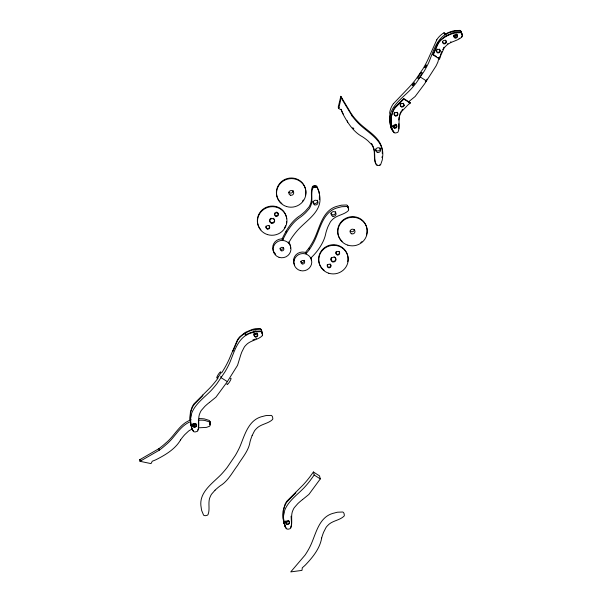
<?xml version="1.0" encoding="UTF-8"?>
<svg xmlns="http://www.w3.org/2000/svg" width="602" height="602" viewBox="0 0 602 602"><rect width="100%" height="100%" fill="white"/><g stroke="black" fill="none" stroke-linecap="round" stroke-linejoin="round"><path stroke-width="0.9" d="M348.407 208.465L348.573 209.105M291.518 523.514L291.09 516.207M198.464 420.158L198.344 428.692M291.503 524.056L291.059 526.697M319.346 199.608L319.406 195.898M398.833 119.979L399.156 117.074M398.81 128.843L398.817 123.711M348.265 208.277L347.964 206.463A4.831 4.673 -14.7 0 0 347.595 205.801L347.294 205.425A2.137 2.069 -14.7 0 0 346.654 204.996L341.492 205.177A36.301 35.097 -14.7 0 0 338.61 205.899C322.017 209.27 320.023 227.977 313.507 240.514A79.366 76.732 -14.7 0 1 308.954 248.114L306.027 251.704M287.162 501.556A21.785 21.062 -14.7 0 0 283.407 510.835L283.045 514.65A34.382 33.245 -14.7 0 0 283.738 521.55M438.873 57.92L437.917 62.006L436.096 65.889L424.5 83.987L415.147 96.493L408.758 101.7M340.822 96.297L342.907 100.775L352.328 116.329A79.366 76.732 -14.7 0 0 358.062 122.966C367.641 132.982 385.107 140.507 382.579 157.175A36.301 35.097 -14.7 0 1 382.247 160.042L380.584 164.813A2.137 2.069 -14.7 0 1 379.937 165.249L379.463 165.407A4.831 4.673 -14.7 0 1 378.688 165.527L376.829 165.211A2.724 2.634 -14.7 0 1 376.13 164.692C373.436 159.139 376.152 152.133 372.834 146.564A14.26 13.786 -14.7 0 0 371.577 144.518L367.897 140.8A56.573 54.699 -14.7 0 0 362.562 136.827C353.359 131.981 347.505 122.582 342.756 113.643A44.307 42.832 -14.7 0 1 341.936 111.821L341.101 109.73L338.663 108.556L338.264 107.036L340.822 96.297L351.929 114.809A79.366 76.732 -14.7 0 0 357.663 121.446C366.558 131.296 383.271 137.715 382.262 153.42M338.663 108.556L341.221 97.817M399.374 115.975L399.645 114.929M321.671 537.992C319.895 548.527 312.716 557.279 305.553 564.834A44.917 43.427 -14.7 0 1 303.604 566.64L302.309 567.746L301.971 570.395L290.743 571.9L305.026 555.142A79.366 76.732 -14.7 0 0 309.578 547.534C316.095 535.005 318.089 516.29 334.689 512.927A36.301 35.097 -14.7 0 1 337.564 512.204L342.726 512.016A2.137 2.069 -14.7 0 1 343.366 512.452L343.674 512.829A4.831 4.673 -14.7 0 1 344.043 513.491L344.344 515.304A2.724 2.634 -14.7 0 1 344.073 516.125C339.543 520.595 331.935 520.572 327.601 525.614A14.26 13.786 -14.7 0 0 326.028 527.495L323.635 532.183A58.116 56.189 -14.7 0 0 321.656 537.985M209.827 423.582L209.97 422.273A4.831 4.673 -14.7 0 0 209.865 421.528L209.707 421.069A2.137 2.069 -14.7 0 0 209.263 420.444L204.379 418.909A36.301 35.097 -14.7 0 0 201.437 418.638L199.127 418.593M209.797 424.44L209.887 421.671L209.963 422.055M440.416 55.196L440.664 54.481M440.92 53.766L441.311 52.72M399.961 113.928L400.338 112.98M221.634 372.939L223.793 369.477A105.267 101.768 -14.7 0 0 228.79 360.086L237.444 339.859A20.242 19.573 -14.7 0 1 239.686 336.864L245.262 332.417L252.14 329.505A36.301 35.097 -14.7 0 1 255.022 328.782L260.184 328.594A2.137 2.069 -14.7 0 1 260.817 329.031L261.125 329.407A4.831 4.673 -14.7 0 1 261.494 330.069L261.795 331.883A2.724 2.634 -14.7 0 1 261.524 332.703M448.753 35.029A34.382 33.245 -14.7 0 1 455.594 32.892L460.748 32.696A2.137 2.069 -14.7 0 1 461.388 33.133L461.696 33.509A4.831 4.673 -14.7 0 1 462.065 34.171L462.359 35.985A2.724 2.634 -14.7 0 1 462.095 36.805C457.558 41.275 449.957 41.252 445.623 46.294A14.26 13.786 -14.7 0 0 444.05 48.175L440.453 56.167A46.497 44.954 -14.7 0 0 439.588 59.056L433.199 55.023L433.034 54.413L437.85 43.352A20.242 19.573 -14.7 0 1 440.1 40.357L445.676 35.909L452.553 32.997A36.301 35.097 -14.7 0 1 455.428 32.275L460.59 32.087A2.137 2.069 -14.7 0 1 461.23 32.523L461.538 32.899A4.831 4.673 -14.7 0 1 461.907 33.561L462.201 35.375A2.724 2.634 -14.7 0 1 462.058 35.924M433.199 55.023L438.008 43.961M252.125 435.555L254.518 430.866A14.26 13.786 -14.7 0 1 256.091 428.985C260.425 423.951 268.033 423.966 272.563 419.496A2.724 2.634 -14.7 0 0 272.834 418.676L272.533 416.862A4.831 4.673 -14.7 0 0 272.164 416.2L271.863 415.832A2.137 2.069 -14.7 0 0 271.224 415.395L266.061 415.576A36.301 35.097 -14.7 0 0 263.187 416.306C248.325 419.27 244.758 435.269 239.701 447.158A104.861 101.377 -14.7 0 1 235.359 455.398L227.21 467.408A104.861 101.377 -14.7 0 1 221.122 474.542C212.167 483.699 198.178 492.767 201.203 507.644A36.301 35.097 -14.7 0 0 201.662 510.481L203.559 515.109A2.137 2.069 -14.7 0 0 204.228 515.5L204.703 515.621A4.831 4.673 -14.7 0 0 205.478 515.681L207.321 515.222A2.724 2.634 -14.7 0 0 207.999 514.65C210.414 508.938 207.374 502.053 210.414 496.304A14.26 13.786 -14.7 0 1 211.573 494.159L215.072 490.163M441.499 52.254L441.868 51.343M198.111 429.437L197.787 430.039M442.673 49.605L442.891 49.183M319.218 193.671A36.301 35.097 -14.7 0 0 318.751 190.842L316.863 186.206A2.137 2.069 -14.7 0 0 316.193 185.815L315.711 185.694A4.831 4.673 -14.7 0 0 314.936 185.634L313.093 186.101A2.724 2.634 -14.7 0 0 312.423 186.665C310 192.377 313.04 199.262 310 205.011A14.26 13.786 -14.7 0 1 308.841 207.156L305.349 211.151A56.573 54.699 -14.7 0 1 300.217 215.531C291.654 220.829 286.364 230.017 282.112 238.911L282.511 240.431C286.755 231.529 292.075 222.371 300.601 217.029A56.573 54.699 -14.7 0 0 305.733 212.656L309.24 208.676A14.26 13.786 -14.7 0 0 310.399 206.531C313.439 200.782 310.399 193.897 312.822 188.185A2.724 2.634 -14.7 0 1 313.491 187.613L315.335 187.154A4.831 4.673 -14.7 0 1 316.11 187.214L316.592 187.335A2.137 2.069 -14.7 0 1 317.262 187.726L319.15 192.354A36.301 35.097 -14.7 0 1 319.617 195.191C322.89 211.829 305.801 220.467 296.778 231.228A79.366 76.732 -14.7 0 0 291.376 238.302L288.591 242.899M237.602 340.469L232.786 351.53L232.628 350.928M436.796 39.815L427.984 59.432A105.267 101.768 -14.7 0 1 422.988 68.824L415.982 79.148A105.267 101.768 -14.7 0 1 409.059 87.32L393.46 103.672M290.901 527.021L290.54 527.555M443.365 48.363L443.621 47.957M209.564 402.354L215.952 397.147L227.36 381.63L237.542 365.339L239.927 357.611A58.116 56.189 -14.7 0 1 241.899 351.809L244.277 347.113A14.26 13.786 -14.7 0 1 245.849 345.232C250.184 340.19 257.791 340.213 262.322 335.743A2.724 2.634 -14.7 0 0 262.592 334.923L262.291 333.109A4.831 4.673 -14.7 0 0 261.923 332.447L261.614 332.071A2.137 2.069 -14.7 0 0 260.982 331.634L255.82 331.822A36.301 35.097 -14.7 0 0 252.938 332.545C238.083 335.51 234.517 351.515 229.46 363.405A104.861 101.377 -14.7 0 1 225.11 371.637L216.961 383.647A104.861 101.377 -14.7 0 1 210.881 390.788C201.918 399.939 187.937 409.014 190.954 423.891A36.301 35.097 -14.7 0 0 191.421 426.72M180.562 439.942C175.22 449.115 165.542 454.826 156.332 459.552A44.307 42.832 -14.7 0 1 154.443 460.379L152.276 461.222L151.027 463.615L140.01 461.305L139.611 459.785L158.86 448.693A79.366 76.732 -14.7 0 0 165.791 443.012C174.783 435.863 179.735 423.447 191.27 419.775M283.903 522.333L283.572 520.948A36.301 35.097 -14.7 0 1 283.106 518.111L283.121 510.872L285.107 504.167A20.242 19.573 -14.7 0 1 287.056 500.984L302.814 485.242A105.267 101.768 -14.7 0 0 309.737 477.062L313.386 471.991L319.512 475.858L320.309 478.899L308.901 494.408L302.513 499.615M313.386 471.991L314.184 475.031L309.91 480.915A104.861 101.377 -14.7 0 1 303.822 488.049C294.867 497.207 280.886 506.274 283.903 521.151A36.301 35.097 -14.7 0 0 284.37 523.981M401.76 110.444L402.633 109.308M461.772 36.466L461.335 36.993M217.999 378.191L216.795 379.802A105.267 101.768 -14.7 0 1 209.865 387.974L194.107 403.716A20.242 19.573 -14.7 0 0 192.166 406.907L190.39 412.28L190.051 419.767M395.228 107.803L403.822 99.112L403.656 98.51L395.07 107.194A20.242 19.573 -14.7 0 0 393.121 110.377L391.134 117.081L391.119 124.328A36.301 35.097 -14.7 0 0 391.586 127.157L392.271 129.859M287.214 501.594L295.8 492.903L295.642 492.293M310.805 258.032C317.194 252.103 324.215 242.576 325.87 232.966A56.573 54.699 -14.7 0 1 327.977 226.683L330.347 221.987A14.26 13.786 -14.7 0 1 331.92 220.106C336.255 215.072 343.862 215.087 348.392 210.617A2.724 2.634 -14.7 0 0 348.663 209.797L348.362 207.983A4.831 4.673 -14.7 0 0 347.994 207.321L347.693 206.945A2.137 2.069 -14.7 0 0 347.053 206.509L341.891 206.697A36.301 35.097 -14.7 0 0 339.009 207.419C322.416 210.783 320.422 229.497 313.905 242.027A79.366 76.732 -14.7 0 1 309.353 249.634L306.426 253.224M305.605 252.215L306.004 253.735M447.474 43.961L447.926 43.637M190.307 421.754C179.674 426.073 174.836 437.616 166.19 444.532A79.366 76.732 -14.7 0 1 159.259 450.213L140.01 461.305M445.954 36.451L448.753 35.044M450.416 42.11L450.958 41.824M459.002 38.445L459.476 38.212M316.66 186.786L313.236 187.117M252.885 339.957L253.472 339.709M254.074 339.46L254.676 339.219M256.58 336.465L255.398 336.924A1.844 1.783 -14.7 0 1 254.714 333.914A1.844 1.783 -14.7 0 1 257.739 334.855A1.844 1.783 -14.7 0 1 255.346 336.939M255.88 338.745L256.475 338.52M192.941 430.543L192.151 429.234L190.744 429.79A14.26 13.786 -14.7 0 0 188.614 431.047L184.724 434.689A56.573 54.699 -14.7 0 0 180.54 439.927M198.472 427.826L206.463 427.39L209.473 426.291A2.724 2.634 -14.7 0 0 210.008 425.606L210.369 423.793A4.831 4.673 -14.7 0 0 210.264 423.048L210.106 422.589A2.137 2.069 -14.7 0 0 209.662 421.964L204.778 420.429A36.301 35.097 -14.7 0 0 201.836 420.158L198.299 420.158M376.536 164.203L376.574 164.587M394.626 132.297L394.144 132.177M139.611 459.785L140.988 460.078M393.407 131.161L393.174 131.093A2.137 2.069 -14.7 0 1 392.504 130.702L390.976 127.556M338.264 107.036L339.174 107.48M436.743 39.785A21.785 21.062 -14.7 0 1 444.058 32.749L446.308 34.148M433.034 54.413L436.593 56.656M438.015 57.551L439.595 59.056M426.555 80.977L420.429 77.116L420.271 76.507A3.687 0.722 -55.9 0 1 417.863 78.523A3.687 0.722 -55.9 0 1 419.782 74.648L419.632 74.076M403.656 98.51L410.06 102.543L410.218 103.153A46.497 44.954 -14.7 0 0 407.817 105.064L401.654 111.445A14.26 13.786 -14.7 0 0 400.496 113.59C397.455 119.339 400.496 126.224 398.072 131.936A2.724 2.634 -14.7 0 1 397.403 132.508L395.559 132.967A4.831 4.673 -14.7 0 1 394.784 132.907L394.302 132.786A2.137 2.069 -14.7 0 1 393.64 132.395L392.113 129.249M403.822 99.112L410.218 103.153M247.113 334.802L244.848 333.373A21.785 21.062 -14.7 0 0 237.549 340.439M227.36 381.63L221.235 377.77L220.836 376.25M314.184 475.031L320.309 478.899M316.343 186.342L316.697 186.725M393.475 131.793L392.293 129.799M352.787 127.639L353.841 128.836M375.528 162.939L375.731 163.18A2.724 2.634 -14.7 0 0 375.949 163.375M392.135 129.889L391.345 128.58M347.542 206.418L347.249 205.989M285.047 525.125L284.46 524.064M285.009 525.433L284.279 523.589M375.339 162.675C373.533 157.491 375.347 151.599 373.044 146.444M343.072 113.56L343.501 114.357M342.696 112.815L342.357 112.122A44.307 42.832 -14.7 0 1 341.537 110.301L341.101 109.233M372.653 145.496L372.856 145.962M284.919 526.02L286.1 528.014A2.137 2.069 -14.7 0 0 286.77 528.398M191.97 428.752L192.151 429.234M391.323 128.708L390.457 125.457A34.382 33.245 -14.7 0 1 389.757 118.556L390.096 114.734L389.622 112.913A21.785 21.062 -14.7 0 1 393.407 103.642M284.437 524.192L283.918 522.423M284.257 523.65L283.745 521.723M284.897 526.08L284.377 524.154M190.969 425.162L191.15 425.78M191.609 427.593L191.948 428.82M444.035 32.719L444.517 34.54L448.016 32.719A34.382 33.245 -14.7 0 1 454.849 30.574L460.011 30.378A2.137 2.069 -14.7 0 1 460.65 30.807L460.959 31.184A4.831 4.673 -14.7 0 1 461.328 31.846L461.621 33.659A2.724 2.634 -14.7 0 1 461.478 34.209M351.929 114.809L352.328 116.329M347.294 120.791L347.693 122.311M308.954 248.114L309.353 249.634M293.625 259.387L294.024 260.907M286.063 231.168L286.462 232.688M283.376 510.835L283.851 512.656L283.527 516.478A34.382 33.245 -14.7 0 0 284.219 523.371M202.693 395.032L202.859 395.642L194.265 404.326A21.785 21.062 -14.7 0 0 190.458 413.574M158.86 448.693L159.259 450.213M392.09 129.242L391.744 127.767A34.382 33.245 -14.7 0 1 391.044 120.867L391.277 117.826A22.003 21.273 -14.7 0 1 395.168 107.758M390.623 126.239L390.961 127.541M190.796 424.463L191.127 425.764M191.436 426.893L193.31 431.356A2.137 2.069 -14.7 0 0 193.979 431.747L194.461 431.867A4.831 4.673 -14.7 0 0 195.236 431.927L197.08 431.461A2.724 2.634 -14.7 0 0 197.749 430.897C200.173 425.178 197.132 418.3 200.173 412.543A14.26 13.786 -14.7 0 1 201.331 410.398L204.83 406.41A58.116 56.189 -14.7 0 1 209.549 402.339M284.212 523.379L285.258 527.104L286.259 528.616A2.137 2.069 -14.7 0 0 286.928 529.007L287.41 529.128A4.831 4.673 -14.7 0 0 288.185 529.188L290.029 528.722A2.724 2.634 -14.7 0 0 290.698 528.157C293.121 522.446 290.081 515.56 293.121 509.811A14.26 13.786 -14.7 0 1 294.28 507.667L297.772 503.671A58.116 56.189 -14.7 0 1 302.497 499.607M191.594 427.503L191.263 426.111A34.382 33.245 -14.7 0 1 190.563 419.21L190.902 415.388L190.428 413.566L190.097 417.389A34.382 33.245 -14.7 0 0 190.255 420.858M288.223 520.459A1.844 1.783 -14.7 0 1 289.118 522.935A1.844 1.783 -14.7 0 1 286.477 523.612A1.844 1.783 -14.7 0 1 286.063 521.016M288.554 520.354A1.844 1.783 -14.7 0 1 285.709 521.091M288.712 520.963A1.844 1.783 -14.7 0 1 285.619 521.467M262.163 335.133A2.724 2.634 -14.7 0 0 262.434 334.313L262.133 332.5A4.831 4.673 -14.7 0 0 261.765 331.837L261.456 331.461A2.137 2.069 -14.7 0 0 260.817 331.032L255.654 331.213A34.382 33.245 -14.7 0 0 248.822 333.365L245.323 335.194L244.848 333.373L248.348 331.551A34.382 33.245 -14.7 0 1 255.18 329.399L260.342 329.204A2.137 2.069 -14.7 0 1 260.982 329.64L261.283 330.016A4.831 4.673 -14.7 0 1 261.652 330.679L261.953 332.492A2.724 2.634 -14.7 0 1 261.682 333.312M256.926 333.215A1.844 1.783 -14.7 0 1 257.092 335.856A1.844 1.783 -14.7 0 1 254.368 335.803A1.844 1.783 -14.7 0 1 254.721 333.177M193.596 431.04A2.137 2.069 -14.7 0 1 193.152 430.746M192.723 424.681A1.844 1.783 -14.7 0 0 194.822 426.607A1.844 1.783 -14.7 0 0 196.244 424.117A2.461 2.378 -14.7 0 1 192.362 424.764M192.933 424.019A1.844 1.783 -14.7 0 1 193.362 423.507M256.67 333.162A1.844 1.783 -14.7 0 1 254.413 333.847M253.698 331.1A1.844 1.783 -14.7 0 1 253.946 330.852M257.092 333.147A1.844 1.783 -14.7 0 1 253.781 333.847M253.675 331.973A1.844 1.783 -14.7 0 1 256.444 331.393M195.349 423.515A1.844 1.783 -14.7 0 1 192.896 423.921M195.823 423.537A1.844 1.783 -14.7 0 1 192.918 424.433M196.515 425.832A2.461 2.378 -14.7 0 1 192.324 425.734M210.015 421.867A1.836 0.67 -88.8 0 1 209.993 424.877M230.498 378.447A3.687 0.7 -57.8 0 1 230.649 379.854A3.687 0.7 -57.8 0 1 228.06 383.843A3.687 0.7 -57.8 0 1 227.052 383.76M252.148 435.562A56.573 54.699 -14.7 0 0 250.018 441.845C248.709 450.838 242.094 457.844 237.609 465.391C232.252 472.442 228.06 481.111 220.219 485.806A56.573 54.699 -14.7 0 0 215.087 490.178M382.089 156.686A36.301 35.097 -14.7 0 1 381.977 157.641M371.457 143.381A14.26 13.786 -14.7 0 1 372.442 145.044M380.125 147.836A2.461 2.378 -14.7 0 1 378.387 150.884A2.461 2.378 -14.7 0 1 375.377 149.085M379.885 164.745A1.836 0.933 8.5 0 1 379.651 164.956M377.206 164.956A1.836 0.933 8.5 0 1 376.995 164.858M439.43 58.454A46.497 44.954 -14.7 0 1 440.054 56.287M443.892 47.566A14.26 13.786 -14.7 0 1 444.171 47.174M437.947 43.923A22.003 21.273 -14.7 0 1 445.977 36.489M445.472 40.078A1.844 1.783 -14.7 0 1 445.021 43.133A1.844 1.783 -14.7 0 1 442.485 41.32M439.347 49.101A1.844 1.783 -14.7 0 1 438.896 52.156A1.844 1.783 -14.7 0 1 436.367 50.342M436.759 49.417A1.844 1.783 -14.7 0 1 437.142 49.063M457.053 34.645A1.844 1.783 -14.7 0 1 455.819 37.452A1.844 1.783 -14.7 0 1 453.788 35.172M456.271 34.036A1.844 1.783 -14.7 0 1 456.564 34.186M409.149 103.235A46.497 44.954 -14.7 0 1 410.052 102.536M400.541 112.529A14.26 13.786 -14.7 0 1 400.992 111.656M397.042 112.235A1.844 1.783 -14.7 0 1 397.252 114.831A1.844 1.783 -14.7 0 1 394.566 114.907A1.844 1.783 -14.7 0 1 394.701 112.303M403.167 103.213A1.844 1.783 -14.7 0 1 403.37 105.809A1.844 1.783 -14.7 0 1 400.691 105.892A1.844 1.783 -14.7 0 1 400.819 103.281M395.755 124.305A1.844 1.783 -14.7 0 1 396.567 126.563A1.844 1.783 -14.7 0 1 394.318 127.601A1.844 1.783 -14.7 0 1 393.076 125.547M419.744 74.497A3.687 0.813 -58.1 0 1 422.055 72.601A3.687 0.813 -58.1 0 1 420.301 76.62M461.726 34.54A2.724 2.634 -14.7 0 0 461.779 34.269L461.486 32.455A4.831 4.673 -14.7 0 0 461.117 31.793L460.808 31.417A2.137 2.069 -14.7 0 0 460.169 30.98L455.007 31.169A36.301 35.097 -14.7 0 0 452.132 31.891C437.27 34.856 433.703 50.861 428.654 62.751A104.861 101.377 -14.7 0 1 424.305 70.983L416.155 82.993A104.861 101.377 -14.7 0 1 410.067 90.134C401.113 99.285 387.131 108.36 390.149 123.237A36.301 35.097 -14.7 0 0 390.615 126.066M456.963 34.57A1.844 1.783 -14.7 0 1 453.615 35.623M454.954 32.801A1.844 1.783 -14.7 0 1 455.33 32.801M456.655 34.653A1.844 1.783 -14.7 0 1 453.682 35.277M404.032 105.764A58.116 56.189 -14.7 0 1 404.393 105.418M408.337 102.009A58.116 56.189 -14.7 0 1 408.743 101.685M395.657 124.245A1.844 1.783 -14.7 0 1 392.752 126.209M395.574 124.358A1.844 1.783 -14.7 0 1 392.865 125.78M427.119 79.163A3.687 0.677 -57.7 0 1 426.479 80.186M425.998 80.916A3.687 0.707 -57.3 0 1 425.328 81.744M281.879 203.581A14.757 14.267 -14.7 0 1 278.342 185.371A14.757 14.267 -14.7 0 1 296.38 178.862A14.757 14.267 -14.7 0 1 305.507 195.056M303.363 200.022A14.757 14.267 -14.7 0 1 302.58 201.076M293.151 190.51A2.461 2.378 -14.7 0 1 288.697 192.166M260.839 229.806A14.757 14.267 -14.7 0 1 266.332 207.284A14.757 14.267 -14.7 0 1 286.718 218.782M286.695 221.702A14.757 14.267 -14.7 0 1 286.462 223.124M285.596 225.773A14.757 14.267 -14.7 0 1 284.317 228.09M273.233 218.255A2.461 2.378 -14.7 0 1 273.902 221.905A2.461 2.378 -14.7 0 1 270.072 221.792A2.461 2.378 -14.7 0 1 271.096 218.187M269.004 225.449A1.844 1.783 -14.7 0 1 269.192 227.812A1.844 1.783 -14.7 0 1 266.799 228.316A1.844 1.783 -14.7 0 1 266.031 226.081M277.8 212.792A1.844 1.783 -14.7 0 1 277.025 215.644A1.844 1.783 -14.7 0 1 274.557 213.988M274.783 213.146A1.844 1.783 -14.7 0 1 275.076 212.747M276.04 212.228A1.844 1.783 -14.7 0 1 277.274 212.393M288.644 242.087A8.955 8.654 -14.7 0 1 290.503 248.46M275.686 254.142A8.955 8.654 -14.7 0 1 283.444 239.054M317.465 200.21A2.461 2.378 -14.7 0 1 315.787 203.371A2.461 2.378 -14.7 0 1 312.747 201.482M313.123 187.192A1.655 0.384 -40.3 0 1 313.296 186.673M313.281 186.349A1.836 0.76 6.9 0 1 316.005 186.469M283.467 247.715A1.844 1.783 -14.7 0 1 279.922 248.257M310.895 257.776A8.955 8.654 -14.7 0 1 311.369 260.425M294.656 265.091A8.955 8.654 -14.7 0 1 306.538 252.93M335.51 211.611A2.461 2.378 -14.7 0 1 333.899 214.718A2.461 2.378 -14.7 0 1 330.814 213.048M347.497 206.155A1.836 0.519 71.7 0 1 348.52 209.022M347.512 206.456A1.836 0.444 64.3 0 1 348.581 208.661M304.236 260.312A1.844 1.783 -14.7 0 1 302.889 262.419A1.844 1.783 -14.7 0 1 300.676 261.245M324.102 270.29A14.757 14.267 -14.7 0 1 320.573 252.08A14.757 14.267 -14.7 0 1 338.61 245.571A14.757 14.267 -14.7 0 1 347.73 261.765M335.209 257.43A2.461 2.378 -14.7 0 1 334.983 260.741A2.461 2.378 -14.7 0 1 331.567 260.689A2.461 2.378 -14.7 0 1 331.574 257.378M334.08 256.723A2.461 2.378 -14.7 0 1 334.509 256.896M330.152 263.985A1.844 1.783 -14.7 0 1 329.956 266.912A1.844 1.783 -14.7 0 1 327.195 265.775M327.202 265.053A1.844 1.783 -14.7 0 1 327.383 264.571M338.956 251.312A1.844 1.783 -14.7 0 1 338.994 253.841A1.844 1.783 -14.7 0 1 336.39 253.916A1.844 1.783 -14.7 0 1 336.352 251.395M342.124 241.357A14.757 14.267 -14.7 0 1 340.371 222.86A14.757 14.267 -14.7 0 1 358.958 218.037A14.757 14.267 -14.7 0 1 366.407 235.058M361.915 241.68A14.757 14.267 -14.7 0 1 360.771 242.553M354.42 229.64A2.461 2.378 -14.7 0 1 350.116 230.987M424.816 67.763C427.209 66.25 426.848 62.224 424.824 67.68M287.071 524.425A1.844 1.783 -14.7 0 0 289.464 522.34A1.844 1.783 -14.7 0 0 286.439 521.4A1.844 1.783 -14.7 0 0 287.071 524.425M194.122 427.157A1.844 1.783 -14.7 0 0 196.515 425.072A1.844 1.783 -14.7 0 0 193.498 424.132A1.844 1.783 -14.7 0 0 194.122 427.157M218.255 376.927A3.687 0.7 -57.8 0 0 220.783 371.855A3.687 0.7 -57.8 0 0 217.345 376.107A3.687 0.7 -57.8 0 0 218.255 376.927M377.394 152.374A2.461 2.378 -14.7 0 0 380.584 149.597A2.461 2.378 -14.7 0 0 376.559 148.34A2.461 2.378 -14.7 0 0 377.394 152.374M443.885 43.803A1.844 1.783 -14.7 0 0 446.278 41.719A1.844 1.783 -14.7 0 0 443.26 40.778A1.844 1.783 -14.7 0 0 443.885 43.803M437.767 52.818A1.844 1.783 -14.7 0 0 440.16 50.741A1.844 1.783 -14.7 0 0 437.135 49.8A1.844 1.783 -14.7 0 0 437.767 52.818M455.112 38.001A1.844 1.783 -14.7 0 0 457.505 35.917A1.844 1.783 -14.7 0 0 454.487 34.976A1.844 1.783 -14.7 0 0 455.112 38.001M395.461 115.96A1.844 1.783 -14.7 0 0 397.854 113.876A1.844 1.783 -14.7 0 0 394.837 112.935A1.844 1.783 -14.7 0 0 395.461 115.96M401.587 106.938A1.844 1.783 -14.7 0 0 403.98 104.853A1.844 1.783 -14.7 0 0 400.955 103.913A1.844 1.783 -14.7 0 0 401.587 106.938M394.445 128.203A1.844 1.783 -14.7 0 0 396.838 126.119A1.844 1.783 -14.7 0 0 393.821 125.178A1.844 1.783 -14.7 0 0 394.445 128.203M413.062 85.311A1.851 0.384 -50.9 0 0 414.627 82.903A1.851 0.384 -50.9 0 0 412.648 84.762A1.851 0.384 -50.9 0 0 413.062 85.311M286.552 206.524A14.757 14.267 -14.7 0 0 305.703 189.863A14.757 14.267 -14.7 0 0 281.54 182.323A14.757 14.267 -14.7 0 0 286.552 206.524M290.48 195.176A2.461 2.378 -14.7 0 0 293.671 192.399A2.461 2.378 -14.7 0 0 289.645 191.143A2.461 2.378 -14.7 0 0 290.48 195.176M267.506 234.592A14.757 14.267 -14.7 0 0 286.657 217.932A14.757 14.267 -14.7 0 0 262.495 210.391A14.757 14.267 -14.7 0 0 267.506 234.592M271.434 223.244A2.461 2.378 -14.7 0 0 274.625 220.467A2.461 2.378 -14.7 0 0 270.599 219.211A2.461 2.378 -14.7 0 0 271.434 223.244M267.296 229.069A1.844 1.783 -14.7 0 0 269.688 226.984A1.844 1.783 -14.7 0 0 266.671 226.043A1.844 1.783 -14.7 0 0 267.296 229.069M275.972 216.284A1.844 1.783 -14.7 0 0 278.365 214.199A1.844 1.783 -14.7 0 0 275.34 213.258A1.844 1.783 -14.7 0 0 275.972 216.284M279.072 257.332A8.955 8.654 -14.7 0 0 290.811 247.347A8.955 8.654 -14.7 0 0 276.205 242.614A8.955 8.654 -14.7 0 0 279.072 257.332M314.688 204.83A2.461 2.378 -14.7 0 0 317.991 202.182A2.461 2.378 -14.7 0 0 314.018 200.767A2.461 2.378 -14.7 0 0 314.688 204.83M281.435 250.801A1.844 1.783 -14.7 0 0 283.835 248.724A1.844 1.783 -14.7 0 0 280.818 247.768A1.844 1.783 -14.7 0 0 281.435 250.801M300.39 270.599A8.955 8.654 -14.7 0 0 311.497 259.959A8.955 8.654 -14.7 0 0 296.613 256.091A8.955 8.654 -14.7 0 0 300.39 270.599M332.906 216.261A2.461 2.378 -14.7 0 0 335.984 213.364A2.461 2.378 -14.7 0 0 331.905 212.265A2.461 2.378 -14.7 0 0 332.906 216.261M302.249 263.917A1.844 1.783 -14.7 0 0 304.635 261.832A1.844 1.783 -14.7 0 0 301.617 260.899A1.844 1.783 -14.7 0 0 302.249 263.917M328.782 273.233A14.757 14.267 -14.7 0 0 347.933 256.572A14.757 14.267 -14.7 0 0 323.771 249.032A14.757 14.267 -14.7 0 0 328.782 273.233M332.71 261.885A2.461 2.378 -14.7 0 0 335.901 259.108A2.461 2.378 -14.7 0 0 331.875 257.852A2.461 2.378 -14.7 0 0 332.71 261.885M328.572 267.709A1.844 1.783 -14.7 0 0 330.965 265.625A1.844 1.783 -14.7 0 0 327.94 264.684A1.844 1.783 -14.7 0 0 328.572 267.709M337.24 254.924A1.844 1.783 -14.7 0 0 339.633 252.84A1.844 1.783 -14.7 0 0 336.616 251.899A1.844 1.783 -14.7 0 0 337.24 254.924M347.828 245.165A14.757 14.267 -14.7 0 0 366.979 228.504A14.757 14.267 -14.7 0 0 342.816 220.964A14.757 14.267 -14.7 0 0 347.828 245.165M351.756 233.817A2.461 2.378 -14.7 0 0 354.947 231.04A2.461 2.378 -14.7 0 0 350.921 229.783A2.461 2.378 -14.7 0 0 351.756 233.817"/></g></svg>
